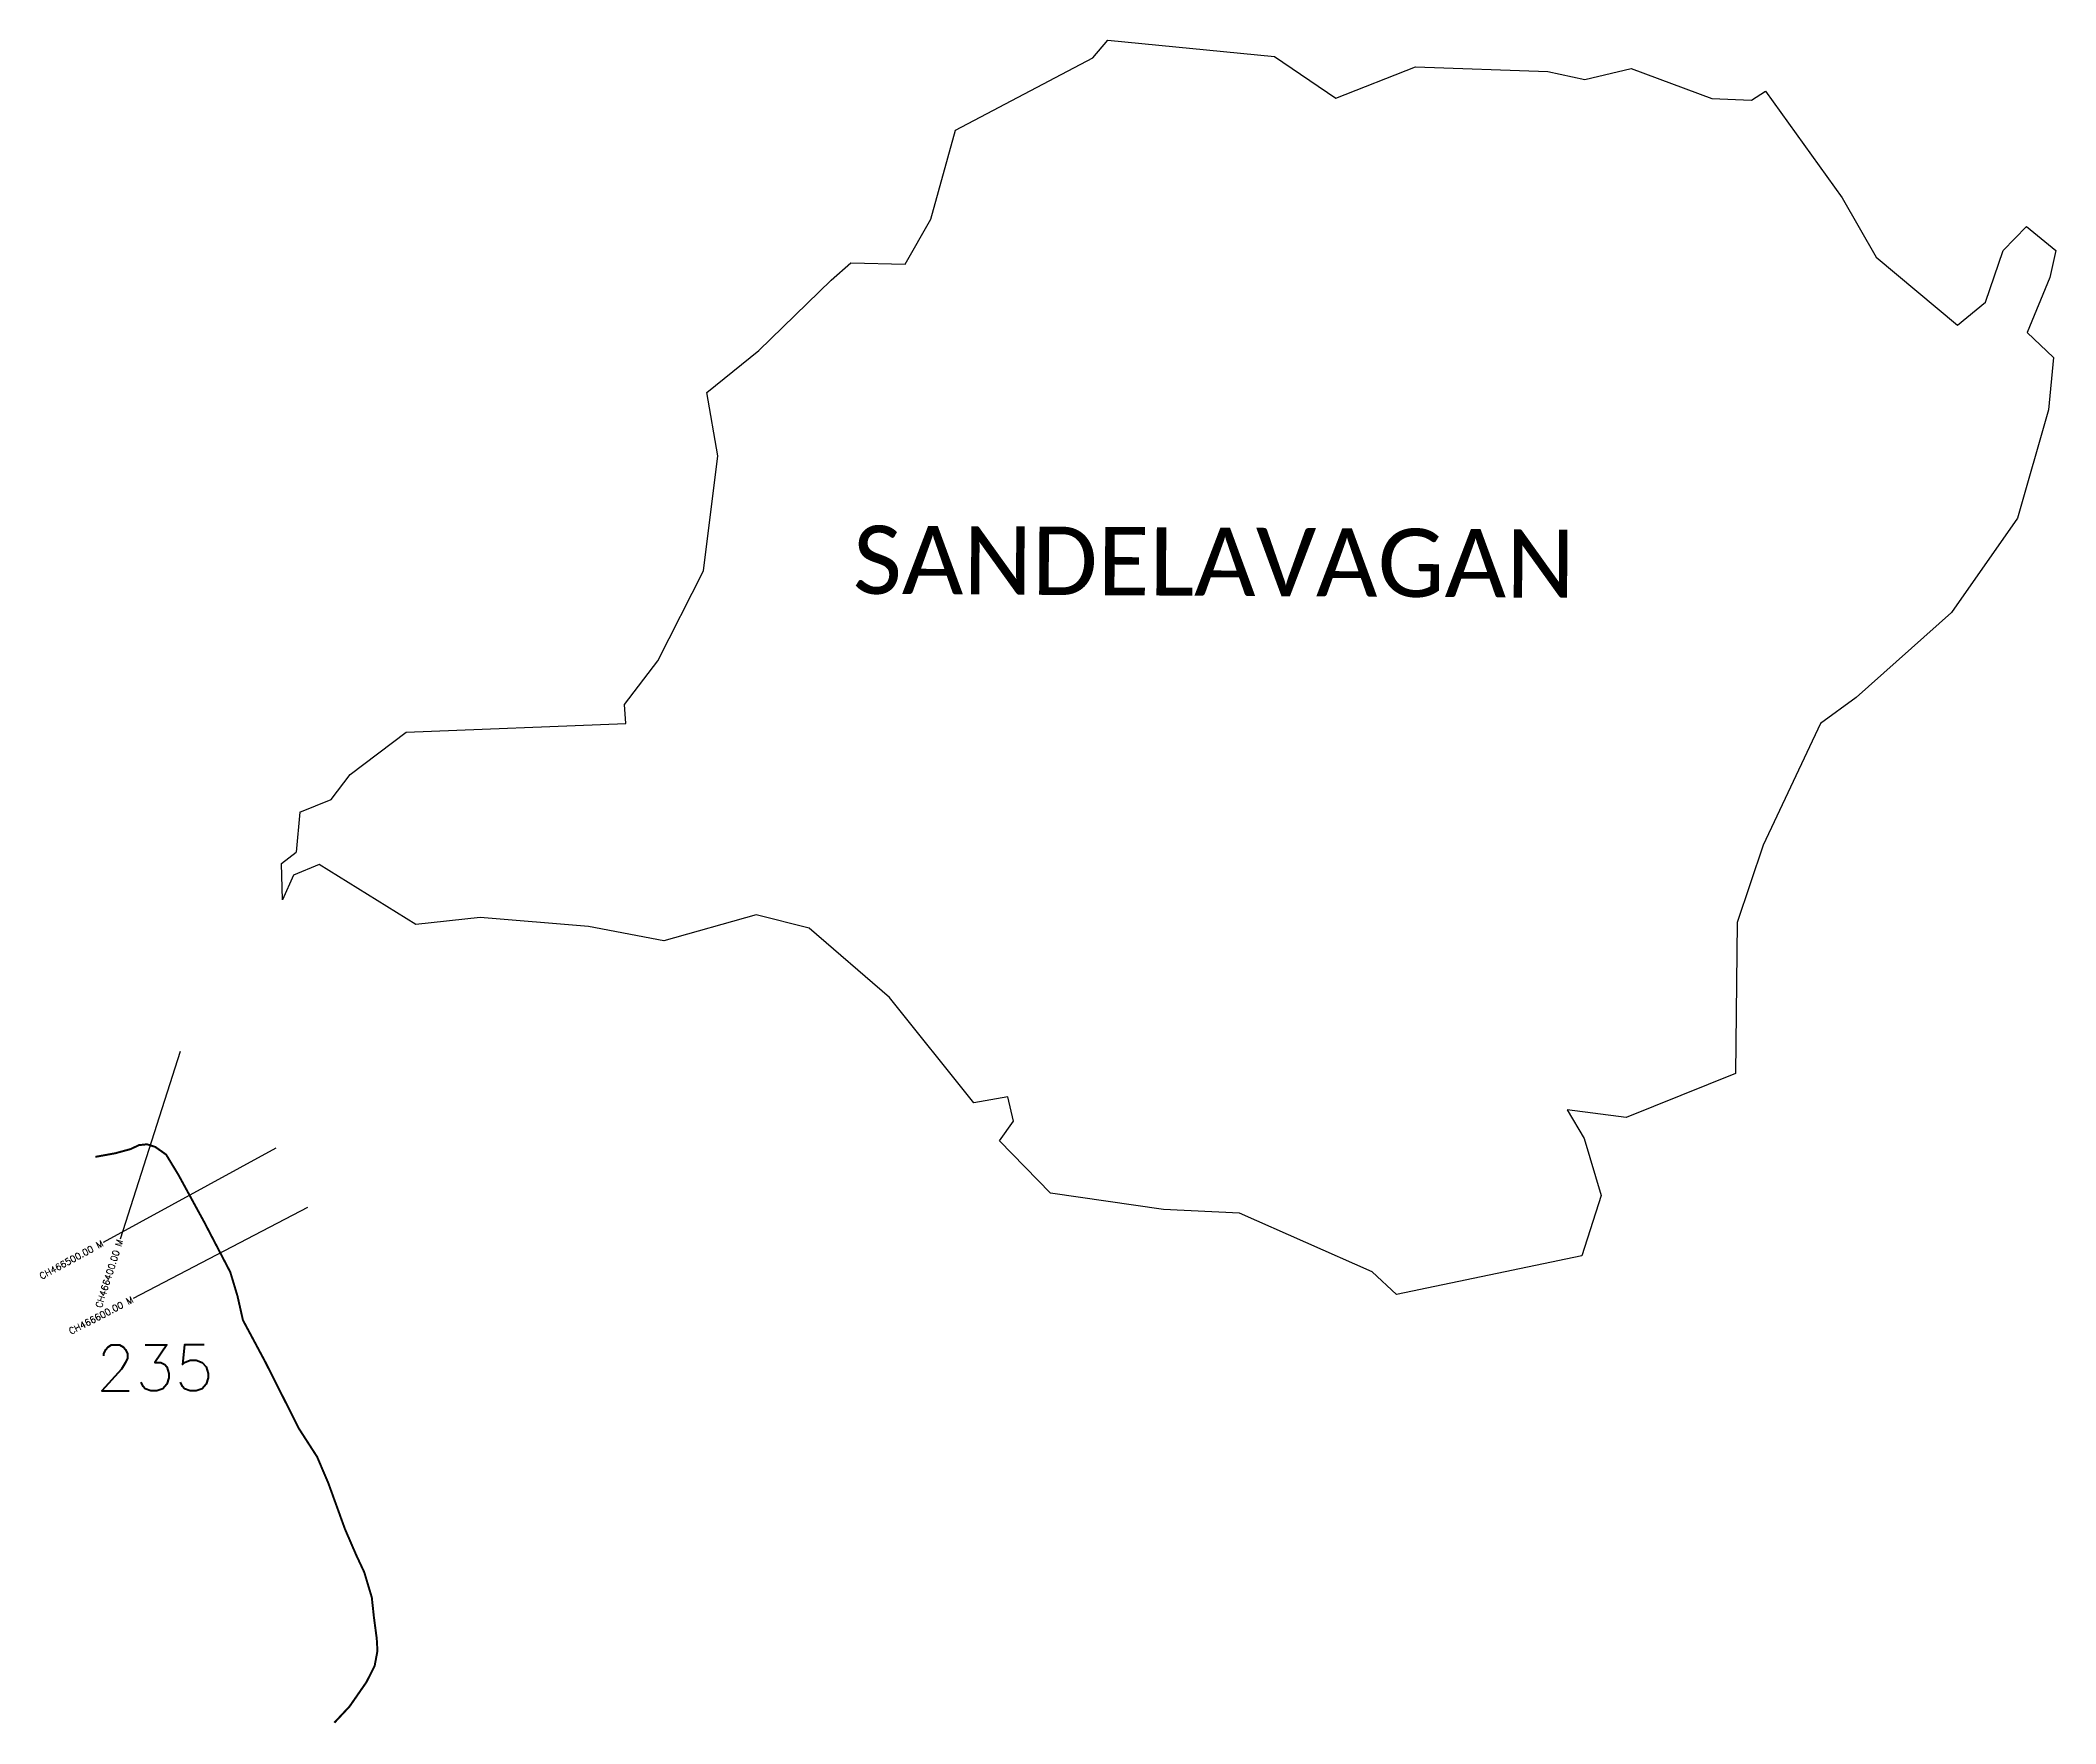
# Model space of a CAD drawing. Header units: metres. Extents: x 310597 to 313670, y 1909460 to 1912026.
import ezdxf
from ezdxf.enums import TextEntityAlignment as Align

# ---------------------------------------------------------------- set-up
doc = ezdxf.new("R2010")
doc.units = ezdxf.units.M
for name, color, linetype in [('CS', 134, 'Continuous'), ('CSMark', 6, 'Continuous'), ('NATURALLY PROTECTED', 3, 'Continuous'), ('village', 3, 'Continuous'), ('VILLAGE NAME', 250, 'Continuous')]:
    doc.layers.add(name, color=color, linetype=linetype)
doc.styles.get("Standard").update_dxf_attribs({"font": 'simplex.shx'})

msp = doc.modelspace()

# ---------------------------------------------------------------- linework, layer by layer
at = {"color": 6, "flags": 128}
msp.add_lwpolyline([(310992.9, 1910849.2), (310987.4, 1910788.2)], dxfattribs=at)
at = {"layer": 'CS'}
for p, q in [((310810.1, 1910484.4), (310719, 1910198.6)), ((310956.3, 1910337.2), (310693, 1910193.4)), ((311004.6, 1910246.4), (310738.6, 1910107.7))]:
    msp.add_line(p, q, dxfattribs=at)
at = {"layer": 'NATURALLY PROTECTED', "const_width": 3, "flags": 128}
msp.add_lwpolyline([(310681, 1910323.8), (310711.3, 1910329.3), (310734.5, 1910335.6), (310747.6, 1910341.7), (310759.7, 1910343), (310772.3, 1910339), (310788.9, 1910327.3), (310807.6, 1910296.5), (310847.2, 1910224), (310886.7, 1910148.2), (310897.7, 1910111.7), (310906, 1910074.9), (310919.9, 1910049), (310940, 1910011.4), (310991.5, 1909909.4), (311019.1, 1909866.6), (311036.4, 1909826), (311061.6, 1909756.4), (311078.7, 1909716.9), (311091, 1909690.6), (311102.5, 1909652.1), (311105.7, 1909622.2), (311110, 1909589.6), (311111.1, 1909570.8), (311106.8, 1909547.8), (311094.2, 1909523), (311068.6, 1909486.1), (311045.4, 1909461.3)], dxfattribs=at)
at = {"layer": 'village', "color": 6}
for points in [[(310992.9, 1910849.2, 0), (311040.4, 1910868.7, 0), (311069.4, 1910906.6, 0), (311154.9, 1910971.1, 0), (311489.9, 1910984.5, 0), (311487.5, 1911013.2, 0), (311538.8, 1911080, 0), (311608.3, 1911216.9, 0), (311629.8, 1911392.6, 0), (311613.5, 1911488.8, 0), (311692.7, 1911553.1, 0), (311802.7, 1911660, 0), (311832.6, 1911686.6, 0), (311915.8, 1911684.5, 0), (311954.8, 1911753.1, 0), (311992.3, 1911888.9, 0), (312201.9, 1911999.2, 0), (312224.5, 1912025.8, 0), (312478.7, 1912001, 0), (312572.1, 1911937.6, 0), (312693.9, 1911985.5, 0), (312895.4, 1911978.2, 0), (312952.1, 1911966.3, 0), (313022.7, 1911982.9, 0), (313145.4, 1911937.2, 0), (313205.8, 1911934.5, 0), (313227.3, 1911948.1, 0), (313344.1, 1911785.6, 0), (313395.9, 1911695, 0), (313520.3, 1911591.7, 0), (313562.7, 1911626.4, 0), (313589.8, 1911705.3, 0), (313625.1, 1911741.9, 0), (313669.8, 1911705.6, 0), (313660.8, 1911664.3, 0), (313626.3, 1911580.3, 0), (313666.6, 1911542.5, 0), (313659, 1911462.4, 0), (313611.7, 1911297.2, 0), (313510.8, 1911153.5, 0), (313365.8, 1911024.1, 0), (313311.4, 1910984.5, 0), (313223.6, 1910798.8, 0), (313184.3, 1910681.3, 0), (313181.6, 1910451, 0), (313014.8, 1910383.6, 0), (312924.9, 1910395.7, 0), (312951, 1910351.6, 0), (312976.9, 1910264.8, 0), (312947.2, 1910173, 0), (312665, 1910113.8, 0), (312627.8, 1910148.7, 0), (312425.2, 1910237.8, 0), (312309.5, 1910243.4, 0), (312137.2, 1910268.6, 0), (312059.5, 1910348.2, 0), (312080.8, 1910378.3, 0)], [(312080.8, 1910378.3, 0), (312072.2, 1910415.4, 0), (312020.5, 1910406.4, 0), (311891.8, 1910566.9, 0), (311769.2, 1910672.5, 0), (311688.5, 1910692.6, 0), (311547.8, 1910653, 0), (311432.9, 1910674.9, 0), (311267.7, 1910688.5, 0), (311169.5, 1910678, 0), (311022.2, 1910769.5, 0), (310983.2, 1910753.3, 0), (310966.3, 1910715.4, 0), (310964.9, 1910771, 0), (310987.4, 1910788.2, 0)]]:
    msp.add_polyline3d(points, dxfattribs=at)

# ---------------------------------------------------------------- texts
at = {"insert": (310681.8, 1910037.1), "char_height": 70, "attachment_point": 1}
msp.add_mtext_dynamic_manual_height_columns('235', width=95.172, gutter_width=1, heights=[0], dxfattribs=at)
at = {"layer": 'CSMark'}
for s, rotation, p in [('CH466500.00 M', 28.6299, (310692.1, 1910193)), ('CH466400.00 M', 72.3094, (310718.7, 1910197.6)), ('CH466600.00 M', 27.5392, (310737.8, 1910107.2))]:
    msp.add_text(s, height=10, rotation=rotation, dxfattribs=at).set_placement(p, align=Align.MIDDLE_RIGHT)
at = {"layer": 'VILLAGE NAME', "insert": (311836.5, 1911286.2), "char_height": 104.042, "attachment_point": 1, "rotation": 359.6762}
msp.add_mtext_dynamic_manual_height_columns('{\\fCalibri|b0|i0|c0|p34;SANDELAVAGAN}', width=1419.772, gutter_width=520.2, heights=[0], dxfattribs=at)

doc.saveas('drawing.dxf')
